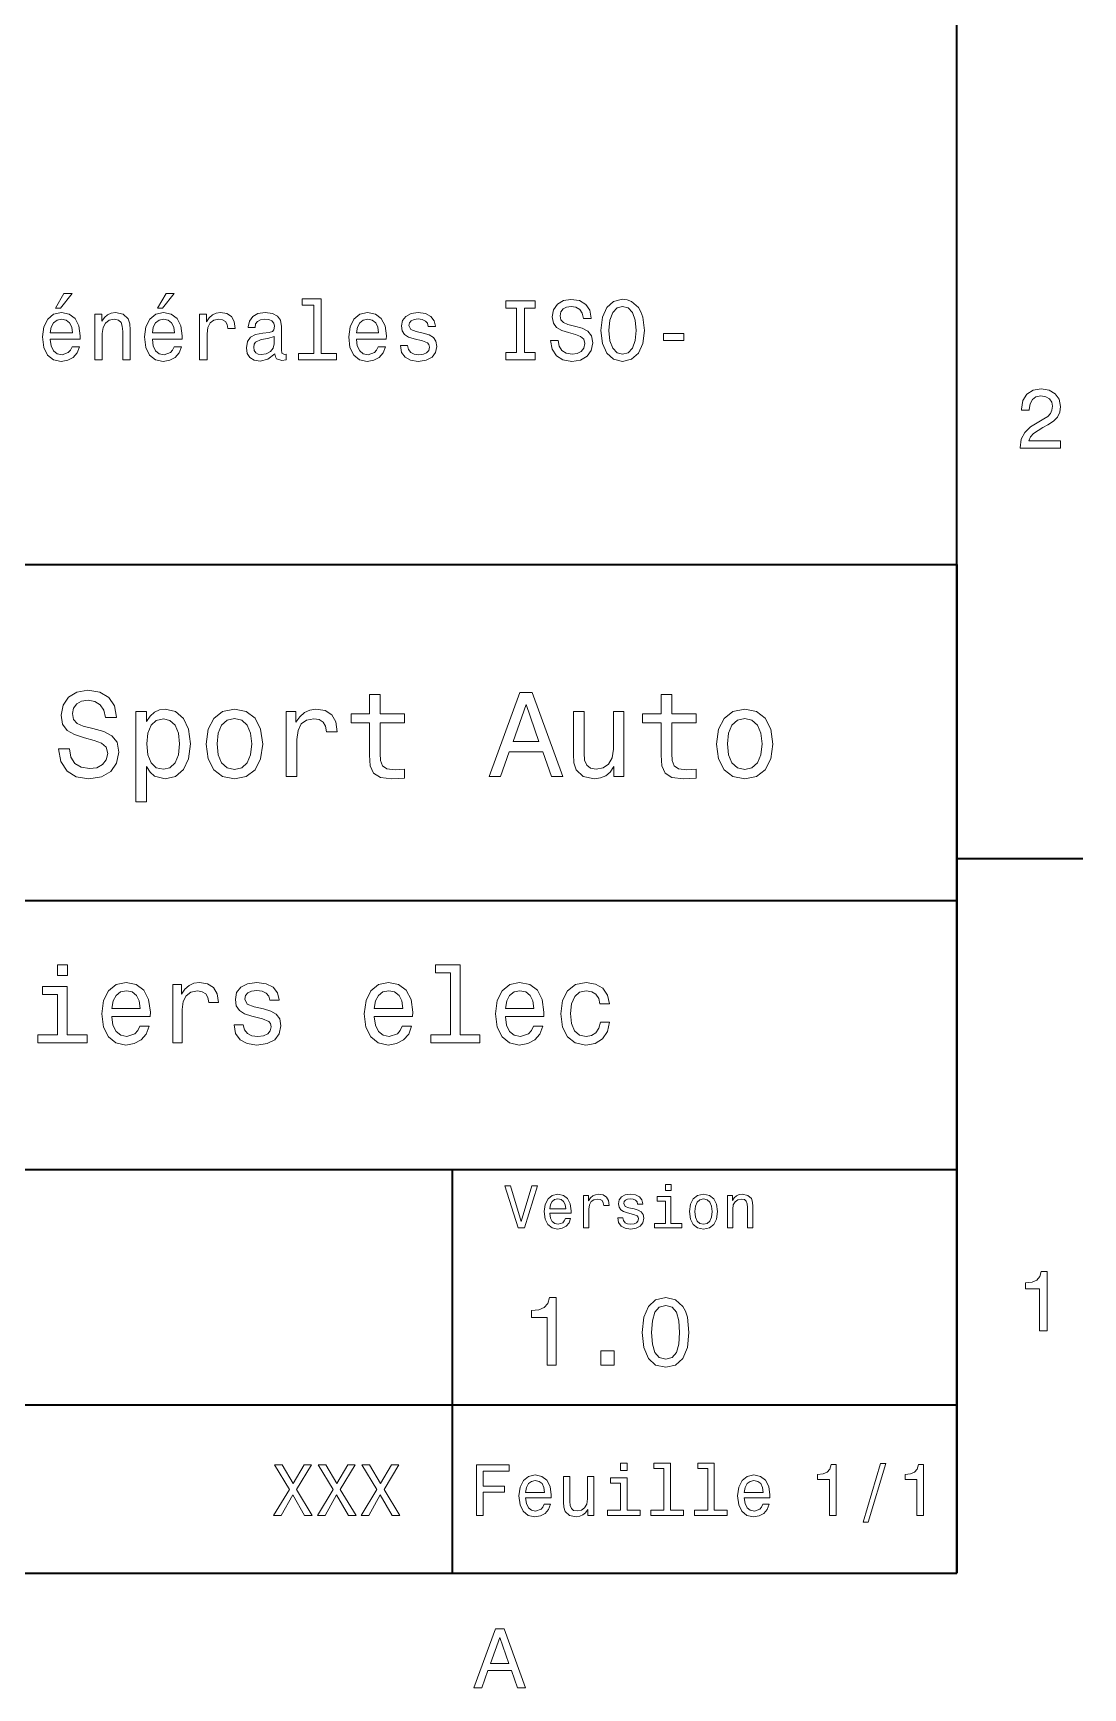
# Model space of a CAD drawing. Extents: x 0 to 297, y 0 to 210.
# Drawn here: x 232 to 294.5, y 3.2 to 101.6 of the extents above; entities that cross this region are included whole.
import ezdxf

# ---------------------------------------------------------------- set-up
doc = ezdxf.new("R2010")
doc.units = 0

msp = doc.modelspace()

# ---------------------------------------------------------------- linework, layer by layer
at = {"color": 7, "lineweight": 35}
for p, q in [((287, 10), (287, 200)), ((97, 70), (287, 70)), ((287, 70), (287, 10)), ((162, 50), (287, 50)), ((162, 34), (287, 34)), ((257, 10), (257, 34)), ((162, 20), (287, 20)), ((10, 10), (287, 10)), ((97, 10), (287, 10))]:
    msp.add_line(p, q, dxfattribs=at)
at = {"color": 7, "lineweight": 35, "ltscale": 0.1875}
msp.add_line((287, 52.5), (294.5, 52.5), dxfattribs=at)
at = {"color": 7, "lineweight": 13}
for points in [[(233.367798, 85.249588), (233.665359, 85.249588), (234.366364, 86.106934), (233.872131, 86.106934)], [(239.43985, 85.249588), (239.737396, 85.249588), (240.438416, 86.106934), (239.944168, 86.106934)], [(248.734512, 85.421059), (248.734512, 82.546417), (247.821686, 82.546417), (247.821686, 82.173218), (250.086105, 82.173218), (250.086105, 82.546417), (249.178314, 82.546417), (249.178314, 85.794258), (248.038544, 85.794258), (248.038544, 85.421059)], [(260.807983, 82.596848), (260.162476, 82.596848), (260.162476, 82.173218), (261.917511, 82.173218), (261.917511, 82.596848), (261.271973, 82.596848), (261.271973, 85.249588), (261.917511, 85.249588), (261.917511, 85.673218), (260.162476, 85.673218), (260.162476, 85.249588), (260.807983, 85.249588)], [(263.279175, 83.328117), (262.820251, 83.328117), (262.921112, 82.793533), (263.173279, 82.400162), (263.561584, 82.163132), (264.08609, 82.0774), (264.60556, 82.158089), (264.993896, 82.37999), (265.240997, 82.727974), (265.331787, 83.186905), (265.256134, 83.600449), (265.044312, 83.867744), (264.701355, 84.044258), (264.242432, 84.175377), (263.84906, 84.271202), (263.591858, 84.382149), (263.445618, 84.543533), (263.400208, 84.7957), (263.445618, 85.022644), (263.576721, 85.194115), (263.778442, 85.310104), (264.055847, 85.350449), (264.338257, 85.300018), (264.56015, 85.163849), (264.706421, 84.936905), (264.777008, 84.629272), (265.235962, 84.629272), (265.235962, 84.639359), (265.155273, 85.113419), (264.918213, 85.466446), (264.545044, 85.688347), (264.04071, 85.763992), (263.586823, 85.688347), (263.233795, 85.476532), (263.006836, 85.14872), (262.926147, 84.72509), (262.991699, 84.346848), (263.18335, 84.089645), (263.485962, 83.918175), (263.899506, 83.787048), (264.307983, 83.671059), (264.615631, 83.560104), (264.802246, 83.39872), (264.867798, 83.136475), (264.807281, 82.869186), (264.65094, 82.667458), (264.41391, 82.541374), (264.106262, 82.50103), (263.763336, 82.556503), (263.501099, 82.717888), (263.334656, 82.980133)], [(265.815918, 83.923218), (265.906708, 83.136475), (266.168945, 82.556503), (266.577454, 82.198433), (267.11203, 82.0774), (267.641571, 82.198433), (268.055115, 82.556503), (268.312317, 83.136475), (268.408142, 83.923218), (268.312317, 84.704918), (268.201355, 85.022644), (268.055115, 85.284889), (267.641571, 85.64296), (267.389404, 85.733734), (267.11203, 85.769043), (266.572418, 85.64296), (266.16391, 85.289932), (265.906708, 84.709961)], [(233.060165, 83.39872), (234.835388, 83.39872), (234.840424, 83.605492), (234.759735, 84.185463), (234.537842, 84.619186), (234.184814, 84.881432), (233.71579, 84.977249), (233.256851, 84.876389), (232.903824, 84.593964), (232.67688, 84.135033), (232.596191, 83.529846), (232.671844, 82.909531), (232.898788, 82.455635), (233.246765, 82.173218), (233.700653, 82.0774), (234.094025, 82.14296), (234.416794, 82.31443), (234.653824, 82.586761), (234.789993, 82.949875), (234.351227, 82.949875), (234.260452, 82.748146), (234.129333, 82.596848), (233.756134, 82.475815), (233.468674, 82.531288), (233.251816, 82.707802), (233.110596, 82.995262), (233.060165, 83.383591)], [(235.707855, 82.173218), (236.151672, 82.173218), (236.151672, 83.736618), (236.197052, 84.094688), (236.343307, 84.356934), (236.570251, 84.518318), (236.872849, 84.578835), (237.114929, 84.528404), (237.26622, 84.392235), (237.341873, 84.165291), (237.367081, 83.862701), (237.367081, 82.173218), (237.810883, 82.173218), (237.810883, 83.953476), (237.79071, 84.311546), (237.699936, 84.6091), (237.40239, 84.881432), (236.938416, 84.977249), (236.681213, 84.941948), (236.464355, 84.84613), (236.27774, 84.684746), (236.1315, 84.467888), (236.1315, 84.881432), (235.707855, 84.881432)], [(239.132217, 83.39872), (240.907425, 83.39872), (240.912476, 83.605492), (240.831787, 84.185463), (240.609879, 84.619186), (240.256851, 84.881432), (239.787842, 84.977249), (239.328903, 84.876389), (238.975876, 84.593964), (238.748932, 84.135033), (238.668243, 83.529846), (238.743881, 82.909531), (238.970825, 82.455635), (239.318817, 82.173218), (239.772705, 82.0774), (240.166077, 82.14296), (240.488846, 82.31443), (240.725876, 82.586761), (240.862045, 82.949875), (240.423279, 82.949875), (240.332504, 82.748146), (240.201385, 82.596848), (239.828186, 82.475815), (239.54071, 82.531288), (239.323853, 82.707802), (239.182648, 82.995262), (239.132217, 83.383591)], [(241.946335, 82.173218), (242.390137, 82.173218), (242.390137, 83.721489), (242.435532, 84.094688), (242.571686, 84.361977), (242.793594, 84.523361), (243.091141, 84.578835), (243.313049, 84.543533), (243.479477, 84.442673), (243.580338, 84.271202), (243.615646, 84.039215), (244.064484, 84.039215), (244.003967, 84.447716), (243.83754, 84.740219), (243.560165, 84.916733), (243.181915, 84.977249), (242.924713, 84.936905), (242.70282, 84.836044), (242.506134, 84.664574), (242.349792, 84.432587), (242.349792, 84.881432), (241.946335, 84.881432)], [(246.424713, 82.526245), (246.424713, 82.511116), (246.449936, 82.339645), (246.525574, 82.218605), (246.843307, 82.122787), (247.090424, 82.163132), (247.090424, 82.506073), (246.984512, 82.490944), (246.843307, 82.556503), (246.818085, 82.758232), (246.818085, 84.160248), (246.757568, 84.518318), (246.581055, 84.770477), (246.273422, 84.921776), (245.839706, 84.977249), (245.416077, 84.916733), (245.103394, 84.745262), (244.906708, 84.477974), (244.841141, 84.124947), (244.841141, 84.094688), (245.239563, 84.094688), (245.274872, 84.306503), (245.385818, 84.457802), (245.567368, 84.548576), (245.82457, 84.583878), (246.071686, 84.558662), (246.248199, 84.483017), (246.354111, 84.351891), (246.38942, 84.170334), (246.369247, 83.958519), (246.288544, 83.852615), (246.086823, 83.802177), (245.708588, 83.761833), (245.274872, 83.671059), (244.967224, 83.509674), (244.785675, 83.257515), (244.730194, 82.884315), (244.780624, 82.55146), (244.936966, 82.304344), (245.189133, 82.148003), (245.537109, 82.092529), (246.006134, 82.198433)], [(251.276306, 83.39872), (253.051514, 83.39872), (253.056564, 83.605492), (252.975861, 84.185463), (252.753967, 84.619186), (252.40094, 84.881432), (251.931915, 84.977249), (251.472992, 84.876389), (251.119965, 84.593964), (250.893021, 84.135033), (250.812317, 83.529846), (250.88797, 82.909531), (251.114914, 82.455635), (251.462906, 82.173218), (251.916794, 82.0774), (252.310165, 82.14296), (252.632935, 82.31443), (252.869965, 82.586761), (253.006134, 82.949875), (252.567368, 82.949875), (252.476593, 82.748146), (252.345459, 82.596848), (251.97226, 82.475815), (251.684799, 82.531288), (251.467941, 82.707802), (251.326736, 82.995262), (251.276306, 83.383591)], [(255.250366, 83.751747), (254.821686, 83.852615), (254.503967, 83.968605), (254.398056, 84.205635), (254.428314, 84.372063), (254.534225, 84.493103), (254.705688, 84.568748), (254.95282, 84.599007), (255.18985, 84.568748), (255.37645, 84.477974), (255.497482, 84.341805), (255.547913, 84.160248), (255.981628, 84.160248), (255.981628, 84.170334), (255.905975, 84.498146), (255.699219, 84.755348), (255.37645, 84.916733), (254.95282, 84.977249), (254.524139, 84.916733), (254.211456, 84.750305), (254.014771, 84.503189), (253.954254, 84.190506), (253.999649, 83.887917), (254.140854, 83.676102), (254.372833, 83.524803), (254.710739, 83.418892), (255.204971, 83.297859), (255.507568, 83.171776), (255.588257, 83.070915), (255.618515, 82.919617), (255.573135, 82.733017), (255.452087, 82.591805), (255.255402, 82.50103), (254.993164, 82.470772), (254.71579, 82.50103), (254.514053, 82.606934), (254.377884, 82.778404), (254.322418, 83.015434), (253.893738, 83.015434), (253.96434, 82.611977), (254.171112, 82.319473), (254.498932, 82.14296), (254.95282, 82.0774), (255.42688, 82.14296), (255.774857, 82.319473), (255.986679, 82.601891), (256.062317, 82.970047), (256.006836, 83.287773), (255.85051, 83.504631), (255.593307, 83.645844)], [(266.300079, 83.923218), (266.35556, 84.533447), (266.521973, 84.982292), (266.779175, 85.254631), (267.11203, 85.350449), (267.43985, 85.254631), (267.697052, 84.977249), (267.863464, 84.528404), (267.924011, 83.923218), (267.863464, 83.312988), (267.697052, 82.864143), (267.43985, 82.591805), (267.11203, 82.50103), (266.779175, 82.591805), (266.521973, 82.864143), (266.35556, 83.307945)], [(233.060165, 83.771919), (233.115646, 84.119904), (233.251816, 84.377106), (233.458588, 84.533447), (233.730927, 84.588921), (233.998215, 84.533447), (234.204987, 84.377106), (234.331055, 84.119904), (234.37645, 83.771919)], [(239.132217, 83.771919), (239.187683, 84.119904), (239.323853, 84.377106), (239.530624, 84.533447), (239.802963, 84.588921), (240.070251, 84.533447), (240.277023, 84.377106), (240.403107, 84.119904), (240.448486, 83.771919)], [(251.276306, 83.771919), (251.331772, 84.119904), (251.467941, 84.377106), (251.674713, 84.533447), (251.947052, 84.588921), (252.21434, 84.533447), (252.421112, 84.377106), (252.547195, 84.119904), (252.59259, 83.771919)], [(269.537842, 83.328117), (270.758301, 83.328117), (270.758301, 83.726532), (269.537842, 83.726532)], [(246.374283, 83.121346), (246.313766, 82.8591), (246.15239, 82.657364), (245.910309, 82.526245), (245.612762, 82.480858), (245.421112, 82.506073), (245.284943, 82.586761), (245.199219, 82.727974), (245.173996, 82.92466), (245.194168, 83.101173), (245.274872, 83.227249), (245.597626, 83.368462), (246.006134, 83.428978), (246.374283, 83.550018)], [(290.76947, 76.916786), (293.175079, 76.916786), (293.175079, 77.350502), (291.273773, 77.350502), (291.3797, 77.587532), (291.561249, 77.784218), (292.121033, 78.142288), (292.418579, 78.293587), (292.751434, 78.510445), (292.988464, 78.762604), (293.124634, 79.060158), (293.175079, 79.398056), (293.089355, 79.821686), (292.852325, 80.154541), (292.489197, 80.366356), (292.020172, 80.442001), (291.536041, 80.35627), (291.167877, 80.119232), (290.930847, 79.740997), (290.850159, 79.241714), (290.850159, 79.171112), (291.309082, 79.171112), (291.309082, 79.211456), (291.354462, 79.554398), (291.490631, 79.806557), (291.707489, 79.967941), (291.994965, 80.023415), (292.287476, 79.972984), (292.504333, 79.846901), (292.645538, 79.650215), (292.695984, 79.403099), (292.660675, 79.171112), (292.56485, 78.974426), (292.403473, 78.802956), (292.181549, 78.651657), (291.884003, 78.490273), (291.389771, 78.177589), (291.041779, 77.844742), (290.835022, 77.441284), (290.76947, 76.931915)], [(234.20462, 59.030979), (233.548996, 59.030979), (233.693085, 58.267288), (234.053314, 57.70533), (234.608078, 57.366714), (235.357361, 57.244236), (236.099426, 57.359509), (236.654175, 57.67651), (237.007202, 58.17363), (237.136902, 58.82925), (237.028824, 59.420029), (236.726227, 59.801872), (236.236313, 60.054031), (235.580704, 60.241352), (235.018738, 60.378242), (234.651306, 60.536743), (234.442368, 60.767288), (234.377533, 61.127522), (234.442368, 61.451729), (234.629684, 61.696686), (234.917877, 61.862389), (235.314133, 61.920029), (235.71759, 61.84798), (236.034592, 61.653458), (236.24353, 61.32925), (236.344391, 60.889767), (237, 60.889767), (237, 60.904179), (236.884735, 61.581409), (236.546112, 62.085732), (236.01297, 62.402737), (235.292511, 62.510807), (234.644104, 62.402737), (234.139771, 62.100143), (233.815567, 61.631844), (233.700287, 61.026657), (233.793961, 60.486309), (234.067734, 60.118874), (234.5, 59.873917), (235.09079, 59.6866), (235.674362, 59.520893), (236.113831, 59.362389), (236.380402, 59.131844), (236.47406, 58.757202), (236.387619, 58.375359), (236.164276, 58.087173), (235.825653, 57.907059), (235.386169, 57.849422), (234.896255, 57.928673), (234.521622, 58.159222), (234.283875, 58.533859)], [(252.05043, 60.579971), (252.05043, 58.64193), (252.093658, 58.015129), (252.29538, 57.582851), (252.698853, 57.330688), (253.383286, 57.244236), (254.132568, 57.280258), (254.132568, 57.827808), (253.585022, 57.78458), (253.087891, 57.842216), (252.82132, 58.022331), (252.706055, 58.324928), (252.684448, 58.75), (252.684448, 60.579971), (254.132568, 60.579971), (254.132568, 61.120316), (252.684448, 61.120316), (252.684448, 62.251438), (252.05043, 62.251438), (252.05043, 61.120316), (250.955322, 61.120316), (250.955322, 60.579971)], [(259.175781, 57.381123), (259.838623, 57.381123), (260.364563, 58.850864), (262.360229, 58.850864), (262.886169, 57.381123), (263.563416, 57.381123), (261.733429, 62.388329), (260.998566, 62.388329)], [(269.399109, 60.579971), (269.399109, 58.64193), (269.442352, 58.015129), (269.644073, 57.582851), (270.047546, 57.330688), (270.731995, 57.244236), (271.481262, 57.280258), (271.481262, 57.827808), (270.933716, 57.78458), (270.436584, 57.842216), (270.170013, 58.022331), (270.054749, 58.324928), (270.033142, 58.75), (270.033142, 60.579971), (271.481262, 60.579971), (271.481262, 61.120316), (270.033142, 61.120316), (270.033142, 62.251438), (269.399109, 62.251438), (269.399109, 61.120316), (268.304016, 61.120316), (268.304016, 60.579971)], [(238.786743, 60.652016), (238.786743, 61.25), (238.15274, 61.25), (238.15274, 55.882565), (238.786743, 55.882565), (238.786743, 57.971901), (239.010101, 57.633286), (239.262253, 57.409943), (239.896271, 57.244236), (240.50145, 57.381123), (240.976959, 57.791786), (241.286743, 58.440201), (241.402023, 59.319164), (241.286743, 60.190922), (240.976959, 60.839336), (240.50145, 61.242794), (239.896271, 61.386887), (239.550446, 61.343658), (239.255051, 61.206772), (239.002899, 60.976223)], [(242.338623, 59.311958), (242.453888, 58.432995), (242.785309, 57.78458), (243.311249, 57.381123), (244.017303, 57.244236), (244.716141, 57.381123), (245.242081, 57.777374), (245.573486, 58.425793), (245.695969, 59.311958), (245.573486, 60.190922), (245.242081, 60.846542), (244.716141, 61.242794), (244.017303, 61.386887), (243.311249, 61.242794), (242.785309, 60.839336), (242.453888, 60.190922)], [(247.100861, 57.381123), (247.734863, 57.381123), (247.734863, 59.592937), (247.799713, 60.12608), (247.994232, 60.507923), (248.311249, 60.738472), (248.736313, 60.817722), (249.053314, 60.767288), (249.291077, 60.623199), (249.435165, 60.378242), (249.485596, 60.046829), (250.126801, 60.046829), (250.040344, 60.630402), (249.802597, 61.048271), (249.406342, 61.30043), (248.865997, 61.386887), (248.498566, 61.32925), (248.181549, 61.185158), (247.900574, 60.940201), (247.677246, 60.608788), (247.677246, 61.25), (247.100861, 61.25)], [(260.595093, 59.463257), (261.365997, 61.667866), (262.136902, 59.463257)], [(267.194519, 61.25), (266.560516, 61.25), (266.560516, 59.016571), (266.488464, 58.497837), (266.279541, 58.123196), (265.955322, 57.892651), (265.530243, 57.820602), (265.19165, 57.878242), (264.975494, 58.051151), (264.853027, 58.346542), (264.824219, 58.764408), (264.824219, 61.25), (264.190186, 61.25), (264.190186, 58.706772), (264.211792, 58.195244), (264.348694, 57.770172), (264.766571, 57.381123), (265.436584, 57.244236), (265.796814, 57.294666), (266.106628, 57.424351), (266.373199, 57.647694), (266.589325, 57.971901), (266.589325, 57.381123), (267.194519, 57.381123)], [(272.698853, 59.311958), (272.814117, 58.432995), (273.145508, 57.78458), (273.671448, 57.381123), (274.377502, 57.244236), (275.076355, 57.381123), (275.602295, 57.777374), (275.933716, 58.425793), (276.056183, 59.311958), (275.933716, 60.190922), (275.602295, 60.846542), (275.076355, 61.242794), (274.377502, 61.386887), (273.671448, 61.242794), (273.145508, 60.839336), (272.814117, 60.190922)], [(239.788193, 57.8134), (239.363129, 57.907059), (239.053314, 58.195244), (238.858795, 58.663544), (238.793945, 59.319164), (238.858795, 59.967579), (239.053314, 60.435879), (239.363129, 60.716858), (239.788193, 60.817722), (240.177246, 60.716858), (240.48703, 60.428673), (240.681564, 59.960373), (240.753601, 59.319164), (240.681564, 58.67075), (240.48703, 58.195244), (240.177246, 57.907059)], [(242.98703, 59.319164), (243.05188, 59.967579), (243.253601, 60.435879), (243.57782, 60.72406), (244.017303, 60.824928), (244.449585, 60.72406), (244.773773, 60.443081), (244.97551, 59.967579), (245.047546, 59.319164), (244.97551, 58.663544), (244.773773, 58.188038), (244.449585, 57.899853), (244.017303, 57.806194), (243.57782, 57.899853), (243.253601, 58.188038), (243.05188, 58.663544)], [(273.34726, 59.319164), (273.412109, 59.967579), (273.613831, 60.435879), (273.938019, 60.72406), (274.377502, 60.824928), (274.809784, 60.72406), (275.134003, 60.443081), (275.335724, 59.967579), (275.407776, 59.319164), (275.335724, 58.663544), (275.134003, 58.188038), (274.809784, 57.899853), (274.377502, 57.806194), (273.938019, 57.899853), (273.613831, 58.188038), (273.412109, 58.663544)], [(234.083572, 46.185879), (233.480545, 46.185879), (233.480545, 45.537464), (234.083572, 45.537464)], [(256.875366, 45.706051), (256.875366, 42.010086), (255.701721, 42.010086), (255.701721, 41.530258), (258.613098, 41.530258), (258.613098, 42.010086), (257.445984, 42.010086), (257.445984, 46.185879), (255.98056, 46.185879), (255.98056, 45.706051)], [(234.064117, 42.010086), (234.064117, 44.895531), (232.598709, 44.895531), (232.598709, 44.409222), (233.493515, 44.409222), (233.493515, 42.010086), (232.32637, 42.010086), (232.32637, 41.530258), (235.244232, 41.530258), (235.244232, 42.010086)], [(236.722626, 43.105907), (239.005035, 43.105907), (239.011536, 43.371758), (238.907776, 44.117435), (238.622482, 44.675072), (238.168579, 45.012245), (237.565567, 45.135445), (236.97551, 45.005764), (236.521606, 44.642651), (236.229828, 44.052593), (236.126083, 43.274494), (236.223343, 42.476944), (236.515137, 41.893372), (236.96254, 41.530258), (237.546112, 41.407059), (238.05188, 41.491352), (238.466858, 41.711815), (238.771606, 42.061958), (238.946686, 42.528816), (238.382568, 42.528816), (238.265854, 42.269451), (238.09726, 42.074928), (237.617432, 41.919308), (237.247833, 41.990631), (236.969025, 42.217579), (236.78746, 42.587173), (236.722626, 43.086452)], [(236.722626, 43.585735), (236.793945, 44.033138), (236.969025, 44.363831), (237.234863, 44.564842), (237.585022, 44.636166), (237.92868, 44.564842), (238.194519, 44.363831), (238.356628, 44.033138), (238.414978, 43.585735)], [(240.34079, 41.530258), (240.911377, 41.530258), (240.911377, 43.520893), (240.969742, 44.000721), (241.144821, 44.344379), (241.430115, 44.551872), (241.812683, 44.623199), (242.097992, 44.577808), (242.311966, 44.448124), (242.44165, 44.227665), (242.48703, 43.929394), (243.064117, 43.929394), (242.986313, 44.454609), (242.772339, 44.830692), (242.41571, 45.057636), (241.929398, 45.135445), (241.598709, 45.083572), (241.313416, 44.953888), (241.060516, 44.733429), (240.859512, 44.435158), (240.859512, 45.012245), (240.34079, 45.012245)], [(245.735596, 43.559795), (245.184448, 43.68948), (244.77594, 43.838615), (244.639771, 44.143372), (244.67868, 44.357346), (244.81485, 44.512966), (245.035309, 44.610229), (245.353027, 44.649136), (245.657776, 44.610229), (245.897705, 44.493515), (246.053314, 44.318443), (246.118164, 44.085014), (246.675797, 44.085014), (246.675797, 44.09798), (246.578537, 44.519451), (246.312683, 44.850143), (245.897705, 45.057636), (245.353027, 45.135445), (244.80188, 45.057636), (244.399857, 44.843658), (244.146973, 44.525936), (244.069168, 44.123917), (244.127533, 43.734871), (244.309082, 43.462536), (244.607361, 43.268009), (245.041794, 43.131844), (245.677246, 42.976223), (246.066284, 42.814121), (246.170044, 42.684437), (246.208939, 42.489914), (246.150574, 42.25), (245.994965, 42.068443), (245.742081, 41.951729), (245.404907, 41.912823), (245.048279, 41.951729), (244.78891, 42.087894), (244.613831, 42.308357), (244.542511, 42.61311), (243.991364, 42.61311), (244.082138, 42.094379), (244.347992, 41.7183), (244.769455, 41.491352), (245.353027, 41.407059), (245.96254, 41.491352), (246.409943, 41.7183), (246.682281, 42.081409), (246.779541, 42.554752), (246.708221, 42.963257), (246.507202, 43.242073), (246.176514, 43.42363)], [(252.336456, 43.105907), (254.618881, 43.105907), (254.625366, 43.371758), (254.521606, 44.117435), (254.236313, 44.675072), (253.782425, 45.012245), (253.179398, 45.135445), (252.58934, 45.005764), (252.135452, 44.642651), (251.843658, 44.052593), (251.739914, 43.274494), (251.837189, 42.476944), (252.128967, 41.893372), (252.57637, 41.530258), (253.159943, 41.407059), (253.66571, 41.491352), (254.080688, 41.711815), (254.385452, 42.061958), (254.560516, 42.528816), (253.996399, 42.528816), (253.879684, 42.269451), (253.71109, 42.074928), (253.231262, 41.919308), (252.861664, 41.990631), (252.582855, 42.217579), (252.401306, 42.587173), (252.336456, 43.086452)], [(252.336456, 43.585735), (252.407776, 44.033138), (252.582855, 44.363831), (252.848709, 44.564842), (253.198853, 44.636166), (253.542511, 44.564842), (253.80835, 44.363831), (253.970459, 44.033138), (254.028824, 43.585735)], [(260.143372, 43.105907), (262.425781, 43.105907), (262.432281, 43.371758), (262.328522, 44.117435), (262.043213, 44.675072), (261.589355, 45.012245), (260.986328, 45.135445), (260.39624, 45.005764), (259.942383, 44.642651), (259.650574, 44.052593), (259.546814, 43.274494), (259.644104, 42.476944), (259.935883, 41.893372), (260.383301, 41.530258), (260.966858, 41.407059), (261.472626, 41.491352), (261.887604, 41.711815), (262.192383, 42.061958), (262.367432, 42.528816), (261.803314, 42.528816), (261.686584, 42.269451), (261.518005, 42.074928), (261.038177, 41.919308), (260.668579, 41.990631), (260.389771, 42.217579), (260.208221, 42.587173), (260.143372, 43.086452)], [(260.143372, 43.585735), (260.214691, 44.033138), (260.389771, 44.363831), (260.65564, 44.564842), (261.005768, 44.636166), (261.349426, 44.564842), (261.615265, 44.363831), (261.777374, 44.033138), (261.835754, 43.585735)], [(265.765137, 43.858067), (266.329254, 43.858067), (266.212524, 44.376801), (265.933716, 44.785301), (265.499268, 45.038185), (264.93515, 45.135445), (264.312683, 45.005764), (263.839355, 44.642651), (263.541077, 44.052593), (263.437317, 43.261528), (263.534576, 42.476944), (263.826355, 41.893372), (264.286743, 41.530258), (264.91571, 41.407059), (265.473328, 41.504322), (265.907776, 41.776657), (266.206055, 42.204609), (266.335754, 42.775215), (265.791077, 42.775215), (265.693787, 42.412102), (265.512268, 42.139767), (265.252869, 41.97118), (264.93515, 41.919308), (264.539612, 42.003601), (264.254333, 42.262966), (264.079254, 42.684437), (264.020905, 43.280979), (264.079254, 43.864552), (264.260803, 44.286022), (264.552612, 44.545387), (264.93515, 44.636166), (265.272339, 44.577808), (265.525208, 44.428673), (265.693787, 44.182274)], [(261.71109, 33.03458), (261.08429, 30.905619), (260.439484, 33.03458), (260.09726, 33.03458), (260.904175, 30.530979), (261.264404, 30.530979), (262.053314, 33.03458)], [(262.784576, 31.40634), (264.052582, 31.40634), (264.056183, 31.554033), (263.998566, 31.9683), (263.840057, 32.278099), (263.587891, 32.465416), (263.252869, 32.533859), (262.925079, 32.461815), (262.672913, 32.260086), (262.510803, 31.932276), (262.453156, 31.5), (262.507202, 31.056915), (262.669312, 30.732708), (262.917877, 30.530979), (263.242065, 30.462536), (263.523041, 30.509365), (263.753601, 30.631844), (263.922913, 30.826368), (264.020172, 31.085733), (263.706787, 31.085733), (263.641937, 30.941643), (263.548279, 30.833572), (263.281708, 30.747118), (263.076355, 30.786743), (262.921478, 30.912823), (262.820618, 31.118155), (262.784576, 31.395533)], [(264.794678, 30.530979), (265.111664, 30.530979), (265.111664, 31.636887), (265.144104, 31.903458), (265.241364, 32.094379), (265.399841, 32.209652), (265.612396, 32.249279), (265.770905, 32.224064), (265.889771, 32.152016), (265.961823, 32.029537), (265.98703, 31.863832), (266.307648, 31.863832), (266.264404, 32.155621), (266.145538, 32.364552), (265.947418, 32.490635), (265.677246, 32.533859), (265.49353, 32.505043), (265.335022, 32.432995), (265.194519, 32.310516), (265.082855, 32.144814), (265.082855, 32.465416), (264.794678, 32.465416)], [(267.791779, 31.658501), (267.485596, 31.730547), (267.258636, 31.8134), (267.182983, 31.982708), (267.20462, 32.101585), (267.280273, 32.188038), (267.40274, 32.242073), (267.579254, 32.263687), (267.748566, 32.242073), (267.881836, 32.177231), (267.968292, 32.079971), (268.004333, 31.950287), (268.314117, 31.950287), (268.314117, 31.957493), (268.260101, 32.191643), (268.112396, 32.375359), (267.881836, 32.490635), (267.579254, 32.533859), (267.273041, 32.490635), (267.049713, 32.371758), (266.90921, 32.195244), (266.865997, 31.971901), (266.898407, 31.755764), (266.999268, 31.604465), (267.164978, 31.496397), (267.406342, 31.420748), (267.759369, 31.334293), (267.975494, 31.244236), (268.033142, 31.17219), (268.054749, 31.064121), (268.022339, 30.930836), (267.935883, 30.829971), (267.79538, 30.765129), (267.608063, 30.743515), (267.409943, 30.765129), (267.265839, 30.840778), (267.168579, 30.963255), (267.128967, 31.132565), (266.822754, 31.132565), (266.873199, 30.844379), (267.020905, 30.635447), (267.255035, 30.509365), (267.579254, 30.462536), (267.917877, 30.509365), (268.166412, 30.635447), (268.317719, 30.837175), (268.371765, 31.100143), (268.332123, 31.327089), (268.220459, 31.481987), (268.036743, 31.582851)], [(269.992798, 33.117435), (269.657776, 33.117435), (269.657776, 32.757202), (269.992798, 32.757202)], [(271.087891, 31.496397), (271.145538, 31.056915), (271.311249, 30.732708), (271.574219, 30.530979), (271.927246, 30.462536), (272.276672, 30.530979), (272.539612, 30.729107), (272.705322, 31.053314), (272.766571, 31.496397), (272.705322, 31.935879), (272.539612, 32.263687), (272.276672, 32.461815), (271.927246, 32.533859), (271.574219, 32.461815), (271.311249, 32.260086), (271.145538, 31.935879)], [(273.350159, 30.530979), (273.667145, 30.530979), (273.667145, 31.647694), (273.699554, 31.903458), (273.804047, 32.090778), (273.966125, 32.206051), (274.182281, 32.249279), (274.355194, 32.213257), (274.463257, 32.115993), (274.517303, 31.95389), (274.535309, 31.737751), (274.535309, 30.530979), (274.852295, 30.530979), (274.852295, 31.802593), (274.837891, 32.058357), (274.773041, 32.270893), (274.560516, 32.465416), (274.229095, 32.533859), (274.04538, 32.508644), (273.890503, 32.440201), (273.757202, 32.324928), (273.65274, 32.170029), (273.65274, 32.465416), (273.350159, 32.465416)], [(262.784576, 31.672911), (262.824219, 31.921469), (262.921478, 32.105186), (263.069153, 32.216858), (263.263702, 32.256485), (263.45462, 32.216858), (263.602295, 32.105186), (263.692352, 31.921469), (263.724792, 31.672911)], [(269.981995, 30.79755), (269.981995, 32.400574), (269.167877, 32.400574), (269.167877, 32.130402), (269.664978, 32.130402), (269.664978, 30.79755), (269.016571, 30.79755), (269.016571, 30.530979), (270.637604, 30.530979), (270.637604, 30.79755)], [(271.412109, 31.5), (271.444519, 31.824207), (271.54538, 32.058357), (271.707489, 32.20245), (271.927246, 32.25288), (272.143372, 32.20245), (272.305481, 32.061958), (272.406342, 31.824207), (272.442352, 31.5), (272.406342, 31.17219), (272.305481, 30.934437), (272.143372, 30.790344), (271.927246, 30.743515), (271.707489, 30.790344), (271.54538, 30.934437), (271.444519, 31.17219)], [(291.909241, 24.416786), (292.368164, 24.416786), (292.368164, 27.942001), (292.025208, 27.942001), (291.934448, 27.634365), (291.752899, 27.427593), (291.475525, 27.306557), (291.092224, 27.266211), (291.092224, 26.90814), (291.909241, 26.90814)], [(262.631134, 22.360231), (263.155609, 22.360231), (263.155609, 26.38905), (262.763702, 26.38905), (262.659943, 26.037464), (262.452454, 25.801153), (262.135437, 25.662825), (261.697418, 25.616714), (261.697418, 25.207493), (262.631134, 25.207493)], [(268.285309, 24.314121), (268.371765, 23.409224), (268.642639, 22.763689), (269.074921, 22.371759), (269.674347, 22.244957), (270.268005, 22.371759), (270.700287, 22.763689), (270.965424, 23.409224), (271.057648, 24.314121), (270.965424, 25.213257), (270.855896, 25.570606), (270.700287, 25.864553), (270.268005, 26.256485), (269.674347, 26.38905), (269.074921, 26.256485), (268.642639, 25.858791), (268.371765, 25.213257)], [(268.838623, 24.314121), (268.884735, 25.011528), (269.028809, 25.51297), (269.288177, 25.806917), (269.674347, 25.910664), (270.054749, 25.806917), (270.314117, 25.51297), (270.458221, 25.011528), (270.504333, 24.314121), (270.458221, 23.610952), (270.314117, 23.10951), (270.054749, 22.815563), (269.674347, 22.717581), (269.288177, 22.815563), (269.028809, 23.10951), (268.884735, 23.610952)], [(265.806915, 22.360231), (266.602295, 22.360231), (266.602295, 23.219021), (265.806915, 23.219021)], [(246.348709, 13.428675), (246.802597, 13.428675), (247.489914, 14.643373), (248.190201, 13.428675), (248.648422, 13.428675), (247.710373, 14.971903), (248.600861, 16.432999), (248.164261, 16.432999), (247.502884, 15.322046), (246.854462, 16.432999), (246.400574, 16.432999), (247.286743, 14.96758)], [(248.951004, 13.428675), (249.404907, 13.428675), (250.092224, 14.643373), (250.792511, 13.428675), (251.250717, 13.428675), (250.312683, 14.971903), (251.203171, 16.432999), (250.766571, 16.432999), (250.105194, 15.322046), (249.456772, 16.432999), (249.002884, 16.432999), (249.889053, 14.96758)], [(251.553314, 13.428675), (252.007202, 13.428675), (252.694519, 14.643373), (253.394821, 13.428675), (253.853027, 13.428675), (252.914993, 14.971903), (253.805481, 16.432999), (253.368881, 16.432999), (252.707489, 15.322046), (252.059082, 16.432999), (251.605194, 16.432999), (252.491364, 14.96758)], [(258.414978, 13.428675), (258.817017, 13.428675), (258.817017, 14.807637), (260.079254, 14.807637), (260.079254, 15.166427), (258.817017, 15.166427), (258.817017, 16.065563), (260.368866, 16.065563), (260.368866, 16.428675), (258.414978, 16.428675)], [(261.341492, 14.479107), (262.863098, 14.479107), (262.867432, 14.656341), (262.798279, 15.153459), (262.608063, 15.525217), (262.305481, 15.75), (261.903473, 15.832133), (261.510101, 15.745678), (261.207489, 15.503603), (261.01297, 15.110231), (260.943817, 14.591499), (261.008636, 14.059798), (261.203156, 13.67075), (261.501434, 13.428675), (261.890503, 13.346542), (262.227661, 13.402739), (262.504333, 13.549712), (262.707489, 13.783141), (262.824219, 14.09438), (262.44812, 14.09438), (262.370331, 13.92147), (262.257935, 13.791787), (261.938049, 13.688041), (261.69165, 13.735591), (261.505768, 13.886888), (261.384735, 14.133286), (261.341492, 14.466139)], [(267.389038, 16.532421), (266.98703, 16.532421), (266.98703, 16.100145), (267.389038, 16.100145)], [(269.572052, 16.212536), (269.572052, 13.748559), (268.789612, 13.748559), (268.789612, 13.428675), (270.73056, 13.428675), (270.73056, 13.748559), (269.952454, 13.748559), (269.952454, 16.532421), (268.975494, 16.532421), (268.975494, 16.212536)], [(272.174347, 16.212536), (272.174347, 13.748559), (271.391937, 13.748559), (271.391937, 13.428675), (273.332855, 13.428675), (273.332855, 13.748559), (272.554749, 13.748559), (272.554749, 16.532421), (271.57782, 16.532421), (271.57782, 16.212536)], [(274.353027, 14.479107), (275.874634, 14.479107), (275.878967, 14.656341), (275.809814, 15.153459), (275.619598, 15.525217), (275.317017, 15.75), (274.914978, 15.832133), (274.521606, 15.745678), (274.219025, 15.503603), (274.024506, 15.110231), (273.955322, 14.591499), (274.020172, 14.059798), (274.214691, 13.67075), (274.51297, 13.428675), (274.902008, 13.346542), (275.239197, 13.402739), (275.515839, 13.549712), (275.719025, 13.783141), (275.835724, 14.09438), (275.459656, 14.09438), (275.381836, 13.92147), (275.26944, 13.791787), (274.949554, 13.688041), (274.703186, 13.735591), (274.517303, 13.886888), (274.39624, 14.133286), (274.353027, 14.466139)], [(279.416443, 13.428675), (279.809814, 13.428675), (279.809814, 16.450289), (279.515839, 16.450289), (279.438049, 16.1866), (279.28241, 16.009367), (279.044678, 15.905621), (278.716125, 15.871038), (278.716125, 15.564121), (279.416443, 15.564121)], [(281.42218, 13.026657), (281.720459, 13.026657), (282.766571, 16.510807), (282.463989, 16.510807)], [(284.621033, 13.428675), (285.014404, 13.428675), (285.014404, 16.450289), (284.720459, 16.450289), (284.642639, 16.1866), (284.48703, 16.009367), (284.249268, 15.905621), (283.920746, 15.871038), (283.920746, 15.564121), (284.621033, 15.564121)], [(261.341492, 14.798992), (261.389038, 15.097262), (261.505768, 15.317724), (261.682983, 15.45173), (261.916412, 15.49928), (262.145538, 15.45173), (262.322754, 15.317724), (262.430847, 15.097262), (262.469727, 14.798992)], [(265.400574, 15.75), (265.020172, 15.75), (265.020172, 14.409943), (264.976959, 14.098703), (264.851593, 13.873919), (264.657074, 13.735591), (264.402008, 13.692364), (264.198853, 13.726946), (264.069153, 13.830692), (263.995667, 14.007925), (263.978394, 14.258646), (263.978394, 15.75), (263.597992, 15.75), (263.597992, 14.224064), (263.610962, 13.917148), (263.693085, 13.662104), (263.943817, 13.428675), (264.345825, 13.346542), (264.561951, 13.376801), (264.747833, 13.454611), (264.907776, 13.588617), (265.037476, 13.783141), (265.037476, 13.428675), (265.400574, 13.428675)], [(267.376068, 13.748559), (267.376068, 15.672191), (266.399139, 15.672191), (266.399139, 15.347983), (266.995667, 15.347983), (266.995667, 13.748559), (266.21759, 13.748559), (266.21759, 13.428675), (268.162811, 13.428675), (268.162811, 13.748559)], [(274.353027, 14.798992), (274.400574, 15.097262), (274.517303, 15.317724), (274.694519, 15.45173), (274.927948, 15.49928), (275.157074, 15.45173), (275.33429, 15.317724), (275.442352, 15.097262), (275.481262, 14.798992)], [(258.266846, 3.166787), (258.730835, 3.166787), (259.098999, 4.195605), (260.495972, 4.195605), (260.864105, 3.166787), (261.338165, 3.166787), (260.05719, 6.67183), (259.542786, 6.67183)], [(259.260376, 4.624279), (259.799988, 6.167507), (260.33963, 4.624279)]]:
    msp.add_lwpolyline(points, close=True, dxfattribs=at)

doc.saveas('drawing.dxf')
